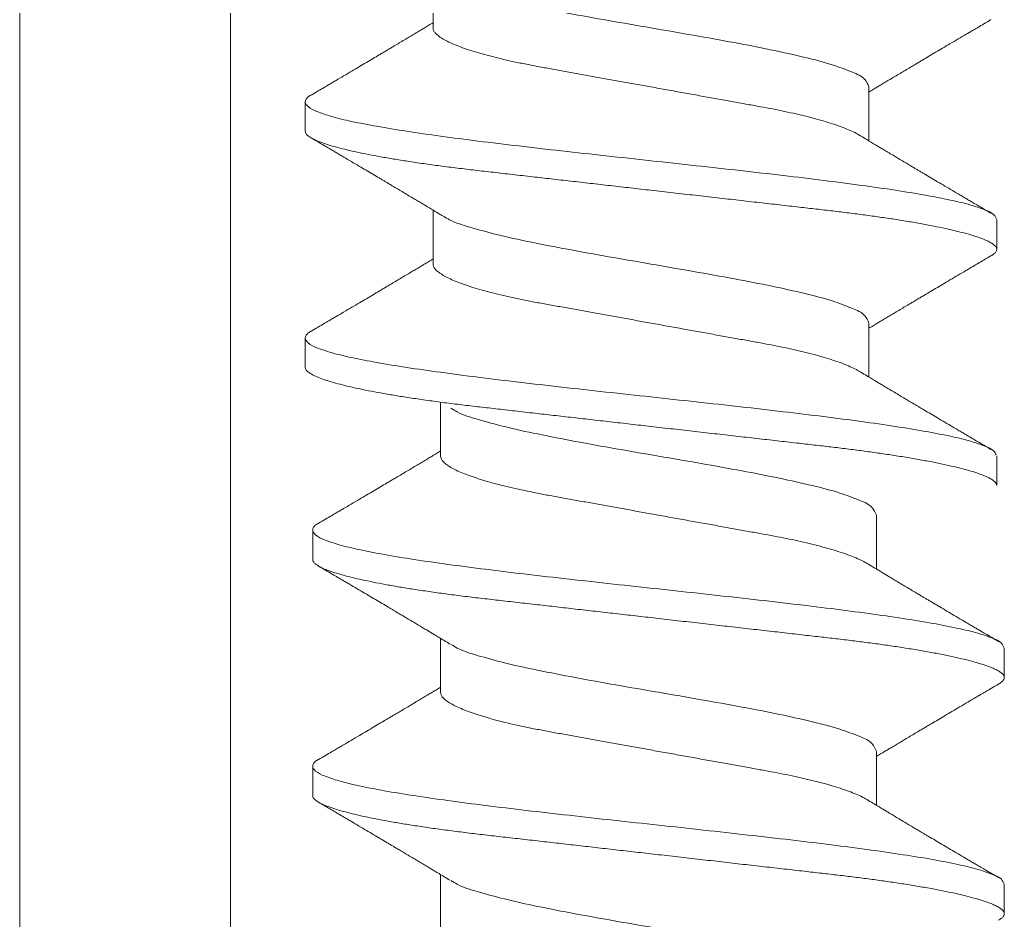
# Model space of a CAD drawing. Extents: x -82 to 113, y -82 to 93.
# Drawn here: x 8.4197 to 8.6531, y 86.4166 to 86.6301 of the extents above; entities that cross this region are included whole.
import ezdxf

# ---------------------------------------------------------------- set-up
doc = ezdxf.new("R2010")
doc.units = 0
doc.header["$MEASUREMENT"] = 0
doc.linetypes.add('SLD-Solid', pattern=[0])
doc.layers.get('0').update_dxf_attribs({"linetype": 'CONTINUOUS'})
doc.layers.add('Ballons', color=7, linetype='CONTINUOUS')

# ---------------------------------------------------------------- blocks, each defined once
blk = doc.blocks.new('NO 8 2 IN')
at = {"color": 7, "linetype": 'SLD-Solid', "lineweight": 15}
for p, q in [((1.31378, 0.0823), (1.30678, 0.0823)), ((1.36978, 0.0823), (1.36278, 0.0823)), ((1.41531, 0.08052), (1.40831, 0.08052)), ((1.47131, 0.08052), (1.46431, 0.08052)), ((1.28928, 0.05199), (1.27649, 0.05199)), ((1.34528, 0.05199), (1.33249, 0.05199)), ((1.39081, 0.05021), (1.37802, 0.05021)), ((1.44681, 0.05021), (1.43402, 0.05021)), ((1.50281, 0.05021), (1.49002, 0.05021)), ((1.30328, -0.05139), (1.31607, -0.05139)), ((1.35928, -0.05139), (1.37207, -0.05139)), ((1.40481, -0.05317), (1.41761, -0.05317)), ((1.46081, -0.05317), (1.47361, -0.05317)), ((1.33478, -0.0817), (1.34178, -0.0817)), ((1.39078, -0.0817), (1.39778, -0.0817)), ((1.43631, -0.08348), (1.44331, -0.08348)), ((1.49231, -0.08348), (1.49931, -0.08348))]:
    blk.add_line(p, q, dxfattribs=at)
for points, knots in [([(1.30514, 0.08075), (1.30527, 0.08104), (1.30559, 0.08174), (1.3068, 0.08263), (1.30835, 0.08137), (1.30929, 0.07915), (1.31046, 0.07567), (1.31156, 0.07094), (1.31271, 0.065), (1.31385, 0.05796), (1.315, 0.04994), (1.31616, 0.04107), (1.31731, 0.0315), (1.31847, 0.0214), (1.31962, 0.01094), (1.32078, 0.0003), (1.32194, -0.01034), (1.32309, -0.0208), (1.32425, -0.0309), (1.3254, -0.04047), (1.32656, -0.04934), (1.32771, -0.05736), (1.32885, -0.06441), (1.33, -0.07032), (1.33109, -0.07511), (1.33227, -0.07847), (1.3332, -0.08093), (1.33436, -0.0815), (1.33478, -0.0817)], [0, 0, 0, 0, 0.005731, 0.013729, 0.021728, 0.035806, 0.057192, 0.085897, 0.121575, 0.16369, 0.211566, 0.264413, 0.32135, 0.381419, 0.443609, 0.506868, 0.570127, 0.632316, 0.692385, 0.749321, 0.802168, 0.850043, 0.892158, 0.927835, 0.956539, 0.977925, 0.992002, 1, 1, 1, 1]), ([(1.31378, 0.0823), (1.31395, 0.08226), (1.31435, 0.08218), (1.31487, 0.08164), (1.31541, 0.08085), (1.31595, 0.07973), (1.31652, 0.0783), (1.3171, 0.07654), (1.31767, 0.07454), (1.31822, 0.07231), (1.31877, 0.06989), (1.31932, 0.06722), (1.31986, 0.06434), (1.32039, 0.06124), (1.32093, 0.05786), (1.32148, 0.05419), (1.32202, 0.05025), (1.32254, 0.04617), (1.32304, 0.04197), (1.32353, 0.03761), (1.32405, 0.03308), (1.32457, 0.02851), (1.32509, 0.02392), (1.32561, 0.01934), (1.32614, 0.01466), (1.32668, 0.00992), (1.32723, 0.00512), (1.3278, 0.00015), (1.32838, -0.00496), (1.32897, -0.01018), (1.32956, -0.01534), (1.33014, -0.02041), (1.3307, -0.02535), (1.33124, -0.03015), (1.33176, -0.03465), (1.33224, -0.03885), (1.33268, -0.04279), (1.33315, -0.04661), (1.33363, -0.05033), (1.33413, -0.05392), (1.33466, -0.05746), (1.33521, -0.06092), (1.3358, -0.06426), (1.33639, -0.06736), (1.33698, -0.07018), (1.33758, -0.07271), (1.33817, -0.07494), (1.33874, -0.07682), (1.33929, -0.07835), (1.3398, -0.07955), (1.3403, -0.08049), (1.34078, -0.08115), (1.34126, -0.0816), (1.34162, -0.08167), (1.34178, -0.0817)], [0, 0, 0, 0, 0.003092, 0.007218, 0.012848, 0.020196, 0.029358, 0.040369, 0.053221, 0.066587, 0.081415, 0.097635, 0.11516, 0.13389, 0.153715, 0.176448, 0.200175, 0.224724, 0.249925, 0.275906, 0.303091, 0.331379, 0.358168, 0.385658, 0.413725, 0.442232, 0.471038, 0.499995, 0.531578, 0.562967, 0.593969, 0.624401, 0.654092, 0.682884, 0.710637, 0.735058, 0.758527, 0.78147, 0.803831, 0.825476, 0.846274, 0.867849, 0.888108, 0.906911, 0.924131, 0.939662, 0.953423, 0.965357, 0.974673, 0.982441, 0.988705, 0.993557, 0.99719, 1, 1, 1, 1]), ([(1.36114, 0.08075), (1.36127, 0.08104), (1.36159, 0.08174), (1.3628, 0.08263), (1.36435, 0.08137), (1.36529, 0.07915), (1.36646, 0.07567), (1.36756, 0.07094), (1.36871, 0.065), (1.36985, 0.05796), (1.371, 0.04994), (1.37216, 0.04107), (1.37331, 0.0315), (1.37447, 0.0214), (1.37562, 0.01094), (1.37678, 0.0003), (1.37794, -0.01034), (1.37909, -0.0208), (1.38025, -0.0309), (1.3814, -0.04047), (1.38256, -0.04934), (1.38371, -0.05736), (1.38485, -0.06441), (1.386, -0.07032), (1.38709, -0.07511), (1.38828, -0.07845), (1.38915, -0.08085), (1.3902, -0.08138), (1.39052, -0.08155)], [0, 0, 0, 0, 0.005741, 0.013754, 0.021767, 0.035869, 0.057293, 0.086049, 0.12179, 0.163979, 0.21194, 0.26488, 0.321917, 0.382093, 0.444392, 0.507763, 0.571133, 0.633432, 0.693607, 0.750644, 0.803584, 0.851544, 0.893732, 0.929473, 0.958227, 0.979651, 0.993752, 1, 1, 1, 1]), ([(1.36978, 0.0823), (1.36995, 0.08226), (1.37035, 0.08218), (1.37087, 0.08164), (1.37141, 0.08085), (1.37195, 0.07973), (1.37252, 0.0783), (1.3731, 0.07654), (1.37367, 0.07454), (1.37422, 0.07231), (1.37477, 0.06989), (1.37532, 0.06722), (1.37586, 0.06434), (1.37639, 0.06124), (1.37693, 0.05786), (1.37748, 0.05419), (1.37802, 0.05025), (1.37854, 0.04617), (1.37904, 0.04197), (1.37953, 0.03761), (1.38005, 0.03308), (1.38057, 0.02851), (1.38109, 0.02392), (1.38161, 0.01934), (1.38214, 0.01466), (1.38268, 0.00992), (1.38323, 0.00512), (1.3838, 0.00015), (1.38438, -0.00496), (1.38497, -0.01018), (1.38556, -0.01534), (1.38614, -0.02041), (1.3867, -0.02535), (1.38724, -0.03015), (1.38776, -0.03465), (1.38824, -0.03885), (1.38868, -0.04279), (1.38915, -0.04661), (1.38963, -0.05033), (1.39013, -0.05392), (1.39066, -0.05746), (1.39121, -0.06092), (1.3918, -0.06426), (1.39239, -0.06736), (1.39298, -0.07018), (1.39358, -0.07271), (1.39417, -0.07494), (1.39474, -0.07682), (1.39529, -0.07835), (1.3958, -0.07955), (1.3963, -0.08049), (1.39678, -0.08115), (1.39726, -0.0816), (1.39762, -0.08167), (1.39778, -0.0817)], [0, 0, 0, 0, 0.003092, 0.007218, 0.012848, 0.020196, 0.029358, 0.040369, 0.053221, 0.066587, 0.081415, 0.097635, 0.11516, 0.13389, 0.153715, 0.176448, 0.200175, 0.224724, 0.249925, 0.275906, 0.303091, 0.331379, 0.358168, 0.385658, 0.413725, 0.442232, 0.471038, 0.499995, 0.531578, 0.562967, 0.593969, 0.624401, 0.654092, 0.682884, 0.710637, 0.735058, 0.758527, 0.78147, 0.803831, 0.825476, 0.846274, 0.867849, 0.888108, 0.906911, 0.924131, 0.939662, 0.953423, 0.965357, 0.974673, 0.982441, 0.988705, 0.993557, 0.99719, 1, 1, 1, 1]), ([(1.30522, 0.08092), (1.30489, 0.08036), (1.30429, 0.07933), (1.30346, 0.07792), (1.30279, 0.07678), (1.30223, 0.07583), (1.30154, 0.07466), (1.30063, 0.07312), (1.29955, 0.07128), (1.29849, 0.06948), (1.2975, 0.06782), (1.29658, 0.06626), (1.29581, 0.06495), (1.29519, 0.06391), (1.29467, 0.06303), (1.29407, 0.06203), (1.2934, 0.0609), (1.29266, 0.05966), (1.29194, 0.05846), (1.29126, 0.0573), (1.29061, 0.05622), (1.29002, 0.05523), (1.28947, 0.05431), (1.28892, 0.05341), (1.28846, 0.05264), (1.28817, 0.05214), (1.28807, 0.05199)], [0, 0, 0, 0, 0.057982, 0.10656, 0.145743, 0.175978, 0.205039, 0.267031, 0.335195, 0.395552, 0.453065, 0.507733, 0.557279, 0.588303, 0.615909, 0.648764, 0.691919, 0.733036, 0.777294, 0.8174, 0.853077, 0.889787, 0.920247, 0.948394, 0.983846, 1, 1, 1, 1]), ([(1.33384, 0.04975), (1.33356, 0.05021), (1.33303, 0.05108), (1.33231, 0.05228), (1.33171, 0.05328), (1.33119, 0.05415), (1.33067, 0.05501), (1.3301, 0.05598), (1.32942, 0.05711), (1.32867, 0.05835), (1.32792, 0.05963), (1.32721, 0.06081), (1.3266, 0.06183), (1.3261, 0.06267), (1.32568, 0.06339), (1.32527, 0.06407), (1.32471, 0.06502), (1.32396, 0.06629), (1.32302, 0.06788), (1.32201, 0.06958), (1.32097, 0.07134), (1.32009, 0.07285), (1.31937, 0.07406), (1.31885, 0.07495), (1.31833, 0.07582), (1.31777, 0.07677), (1.3171, 0.07792), (1.31627, 0.07933), (1.31566, 0.08036), (1.31533, 0.08092)], [0, 0, 0, 0, 0.045199, 0.083899, 0.116073, 0.141732, 0.167575, 0.1987, 0.235116, 0.276837, 0.318633, 0.357685, 0.39061, 0.417395, 0.438437, 0.45965, 0.482988, 0.529851, 0.581566, 0.636015, 0.6932, 0.75069, 0.780866, 0.809473, 0.836508, 0.864578, 0.900962, 0.946099, 1, 1, 1, 1]), ([(1.36122, 0.08092), (1.36089, 0.08036), (1.36029, 0.07933), (1.35946, 0.07792), (1.35879, 0.07678), (1.35823, 0.07583), (1.35754, 0.07466), (1.35663, 0.07312), (1.35555, 0.07128), (1.35449, 0.06948), (1.3535, 0.06782), (1.35258, 0.06626), (1.35181, 0.06495), (1.35119, 0.06391), (1.35067, 0.06303), (1.35007, 0.06203), (1.3494, 0.0609), (1.34866, 0.05966), (1.34794, 0.05846), (1.34725, 0.0573), (1.34661, 0.05622), (1.34602, 0.05523), (1.34547, 0.05431), (1.34492, 0.05341), (1.34446, 0.05264), (1.34417, 0.05214), (1.34407, 0.05199)], [0, 0, 0, 0, 0.057982, 0.10656, 0.145743, 0.175979, 0.205039, 0.267031, 0.335196, 0.395553, 0.453065, 0.507733, 0.55728, 0.588303, 0.615909, 0.648764, 0.691919, 0.733036, 0.777295, 0.817401, 0.853077, 0.889788, 0.920247, 0.948394, 0.983846, 1, 1, 1, 1]), ([(1.40667, 0.07896), (1.4068, 0.07926), (1.40712, 0.07995), (1.40833, 0.08085), (1.40988, 0.07959), (1.41082, 0.07737), (1.412, 0.07389), (1.41309, 0.06915), (1.41424, 0.06322), (1.41539, 0.05618), (1.41654, 0.04816), (1.41769, 0.03929), (1.41884, 0.02972), (1.42, 0.01962), (1.42116, 0.00916), (1.42231, -0.00148), (1.42347, -0.01213), (1.42463, -0.02259), (1.42578, -0.03269), (1.42694, -0.04225), (1.42809, -0.05113), (1.42924, -0.05915), (1.43038, -0.06619), (1.43153, -0.07211), (1.43263, -0.07689), (1.4338, -0.08025), (1.43474, -0.08272), (1.43589, -0.08328), (1.43631, -0.08348)], [0, 0, 0, 0, 0.005731, 0.013729, 0.021728, 0.035806, 0.057192, 0.085897, 0.121575, 0.16369, 0.211566, 0.264413, 0.32135, 0.381419, 0.443609, 0.506868, 0.570127, 0.632316, 0.692385, 0.749322, 0.802168, 0.850043, 0.892158, 0.927835, 0.956539, 0.977925, 0.992002, 1, 1, 1, 1]), ([(1.41531, 0.08052), (1.41549, 0.08048), (1.41589, 0.0804), (1.41641, 0.07985), (1.41694, 0.07907), (1.41749, 0.07795), (1.41805, 0.07652), (1.41863, 0.07476), (1.4192, 0.07275), (1.41976, 0.07053), (1.4203, 0.0681), (1.42085, 0.06544), (1.42139, 0.06255), (1.42193, 0.05946), (1.42247, 0.05607), (1.42301, 0.05241), (1.42355, 0.04847), (1.42407, 0.04439), (1.42457, 0.04018), (1.42507, 0.03583), (1.42558, 0.0313), (1.4261, 0.02672), (1.42662, 0.02213), (1.42715, 0.01756), (1.42768, 0.01288), (1.42822, 0.00813), (1.42876, 0.00334), (1.42933, -0.00163), (1.42991, -0.00674), (1.43051, -0.01196), (1.43109, -0.01713), (1.43167, -0.02219), (1.43223, -0.02713), (1.43278, -0.03193), (1.43329, -0.03643), (1.43377, -0.04064), (1.43422, -0.04457), (1.43468, -0.04839), (1.43516, -0.05211), (1.43566, -0.0557), (1.43619, -0.05924), (1.43674, -0.0627), (1.43733, -0.06605), (1.43792, -0.06914), (1.43852, -0.07196), (1.43911, -0.0745), (1.4397, -0.07673), (1.44027, -0.0786), (1.44082, -0.08013), (1.44133, -0.08133), (1.44183, -0.08227), (1.44232, -0.08293), (1.4428, -0.08338), (1.44316, -0.08345), (1.44331, -0.08348)], [0, 0, 0, 0, 0.003092, 0.007218, 0.012848, 0.020196, 0.029358, 0.040369, 0.053221, 0.066587, 0.081415, 0.097635, 0.11516, 0.13389, 0.153715, 0.176448, 0.200174, 0.224724, 0.249924, 0.275905, 0.303091, 0.331379, 0.358167, 0.385658, 0.413725, 0.442232, 0.471038, 0.499994, 0.531578, 0.562966, 0.593969, 0.624401, 0.654092, 0.682884, 0.710636, 0.735058, 0.758526, 0.78147, 0.803831, 0.825476, 0.846274, 0.867849, 0.888108, 0.906911, 0.924131, 0.939662, 0.953422, 0.965357, 0.974672, 0.982441, 0.988705, 0.993557, 0.99719, 1, 1, 1, 1]), ([(1.46267, 0.07896), (1.4628, 0.07926), (1.46312, 0.07995), (1.46433, 0.08085), (1.46588, 0.07959), (1.46682, 0.07737), (1.468, 0.07389), (1.46909, 0.06915), (1.47024, 0.06322), (1.47139, 0.05618), (1.47254, 0.04816), (1.47369, 0.03929), (1.47484, 0.02972), (1.476, 0.01962), (1.47716, 0.00916), (1.47831, -0.00148), (1.47947, -0.01213), (1.48063, -0.02259), (1.48178, -0.03269), (1.48294, -0.04225), (1.48409, -0.05113), (1.48524, -0.05915), (1.48638, -0.06619), (1.48753, -0.07211), (1.48863, -0.07689), (1.4898, -0.08025), (1.49074, -0.08272), (1.49189, -0.08328), (1.49231, -0.08348)], [0, 0, 0, 0, 0.0057312, 0.0137294, 0.0217283, 0.0358057, 0.0571924, 0.0858972, 0.1215754, 0.1636904, 0.2115661, 0.2644133, 0.3213499, 0.3814193, 0.4436088, 0.5068678, 0.5701267, 0.6323161, 0.6923852, 0.7493214, 0.8021681, 0.8500432, 0.8921576, 0.9278349, 0.956539, 0.9779248, 0.9920013, 1, 1, 1, 1]), ([(1.47131, 0.08052), (1.47149, 0.08048), (1.47189, 0.0804), (1.47241, 0.07985), (1.47294, 0.07907), (1.47349, 0.07795), (1.47405, 0.07652), (1.47463, 0.07476), (1.4752, 0.07275), (1.47576, 0.07053), (1.4763, 0.0681), (1.47685, 0.06544), (1.47739, 0.06255), (1.47793, 0.05946), (1.47847, 0.05607), (1.47901, 0.05241), (1.47955, 0.04847), (1.48007, 0.04439), (1.48057, 0.04018), (1.48107, 0.03583), (1.48158, 0.0313), (1.4821, 0.02672), (1.48262, 0.02213), (1.48315, 0.01756), (1.48368, 0.01288), (1.48422, 0.00813), (1.48476, 0.00334), (1.48533, -0.00163), (1.48591, -0.00674), (1.48651, -0.01196), (1.48709, -0.01713), (1.48767, -0.02219), (1.48823, -0.02713), (1.48878, -0.03193), (1.48929, -0.03643), (1.48977, -0.04064), (1.49022, -0.04457), (1.49068, -0.04839), (1.49116, -0.05211), (1.49166, -0.0557), (1.49219, -0.05924), (1.49274, -0.0627), (1.49333, -0.06605), (1.49392, -0.06914), (1.49452, -0.07196), (1.49511, -0.0745), (1.4957, -0.07673), (1.49627, -0.0786), (1.49682, -0.08013), (1.49733, -0.08133), (1.49783, -0.08227), (1.49832, -0.08293), (1.4988, -0.08338), (1.49916, -0.08345), (1.49931, -0.08348)], [0, 0, 0, 0, 0.003092, 0.007218, 0.012848, 0.020196, 0.029358, 0.040369, 0.053221, 0.066587, 0.081415, 0.097635, 0.11516, 0.13389, 0.153715, 0.176448, 0.200174, 0.224724, 0.249924, 0.275906, 0.303091, 0.331379, 0.358168, 0.385658, 0.413725, 0.442232, 0.471038, 0.499995, 0.531578, 0.562966, 0.593969, 0.624401, 0.654092, 0.682884, 0.710636, 0.735058, 0.758527, 0.78147, 0.803831, 0.825476, 0.846274, 0.867849, 0.888108, 0.906911, 0.924131, 0.939662, 0.953422, 0.965357, 0.974673, 0.982441, 0.988705, 0.993557, 0.99719, 1, 1, 1, 1]), ([(1.40676, 0.07914), (1.40643, 0.07858), (1.40582, 0.07755), (1.40499, 0.07614), (1.40432, 0.075), (1.40376, 0.07405), (1.40307, 0.07287), (1.40217, 0.07134), (1.40108, 0.0695), (1.40002, 0.0677), (1.39904, 0.06604), (1.39811, 0.06448), (1.39734, 0.06317), (1.39672, 0.06213), (1.3962, 0.06125), (1.39561, 0.06025), (1.39494, 0.05912), (1.3942, 0.05788), (1.39348, 0.05667), (1.39279, 0.05552), (1.39214, 0.05443), (1.39155, 0.05344), (1.391, 0.05253), (1.39046, 0.05162), (1.39, 0.05086), (1.3897, 0.05036), (1.38961, 0.05021)], [0, 0, 0, 0, 0.057982, 0.10656, 0.145743, 0.175979, 0.205039, 0.267031, 0.335196, 0.395553, 0.453065, 0.507733, 0.557279, 0.588303, 0.615908, 0.648764, 0.691919, 0.733036, 0.777294, 0.8174, 0.853077, 0.889787, 0.920247, 0.948394, 0.983845, 1, 1, 1, 1]), ([(1.43537, 0.04796), (1.43509, 0.04843), (1.43457, 0.0493), (1.43384, 0.0505), (1.43324, 0.0515), (1.43272, 0.05237), (1.43221, 0.05322), (1.43163, 0.05419), (1.43095, 0.05533), (1.43021, 0.05657), (1.42945, 0.05784), (1.42875, 0.05902), (1.42814, 0.06005), (1.42764, 0.06089), (1.42721, 0.06161), (1.42681, 0.06229), (1.42624, 0.06324), (1.42549, 0.0645), (1.42455, 0.0661), (1.42355, 0.06779), (1.42251, 0.06955), (1.42162, 0.07106), (1.42091, 0.07227), (1.42038, 0.07317), (1.41987, 0.07404), (1.41931, 0.07499), (1.41863, 0.07613), (1.4178, 0.07754), (1.4172, 0.07857), (1.41687, 0.07914)], [0, 0, 0, 0, 0.0452, 0.0839, 0.116073, 0.141732, 0.167575, 0.1987, 0.235116, 0.276837, 0.318633, 0.357685, 0.390611, 0.417396, 0.438437, 0.459649, 0.482988, 0.529851, 0.581567, 0.636015, 0.6932, 0.75069, 0.780867, 0.809473, 0.836509, 0.864578, 0.900962, 0.946099, 1, 1, 1, 1]), ([(1.46276, 0.07914), (1.46243, 0.07858), (1.46182, 0.07755), (1.461, 0.07614), (1.46032, 0.075), (1.45976, 0.07405), (1.45907, 0.07287), (1.45817, 0.07134), (1.45708, 0.0695), (1.45602, 0.0677), (1.45504, 0.06604), (1.45412, 0.06448), (1.45334, 0.06317), (1.45272, 0.06213), (1.4522, 0.06125), (1.45161, 0.06025), (1.45094, 0.05912), (1.4502, 0.05788), (1.44948, 0.05667), (1.44879, 0.05552), (1.44814, 0.05443), (1.44755, 0.05344), (1.447, 0.05253), (1.44646, 0.05162), (1.446, 0.05086), (1.4457, 0.05036), (1.44561, 0.05021)], [0, 0, 0, 0, 0.057982, 0.10656, 0.145743, 0.175978, 0.205039, 0.267031, 0.335196, 0.395553, 0.453065, 0.507733, 0.55728, 0.588303, 0.615909, 0.648764, 0.691919, 0.733036, 0.777294, 0.817401, 0.853077, 0.889788, 0.920247, 0.948394, 0.983846, 1, 1, 1, 1]), ([(1.49137, 0.04796), (1.49109, 0.04843), (1.49057, 0.0493), (1.48984, 0.0505), (1.48924, 0.0515), (1.48872, 0.05237), (1.48821, 0.05322), (1.48763, 0.05419), (1.48695, 0.05533), (1.48621, 0.05657), (1.48545, 0.05784), (1.48475, 0.05902), (1.48414, 0.06005), (1.48364, 0.06089), (1.48321, 0.06161), (1.48281, 0.06229), (1.48224, 0.06324), (1.48149, 0.0645), (1.48055, 0.0661), (1.47955, 0.06779), (1.47851, 0.06955), (1.47762, 0.07106), (1.47691, 0.07227), (1.47638, 0.07317), (1.47587, 0.07404), (1.47531, 0.07499), (1.47463, 0.07613), (1.4738, 0.07754), (1.4732, 0.07857), (1.47287, 0.07914)], [0, 0, 0, 0, 0.0452, 0.083899, 0.116073, 0.141732, 0.167575, 0.1987, 0.235116, 0.276837, 0.318633, 0.357686, 0.39061, 0.417396, 0.438437, 0.45965, 0.482988, 0.529851, 0.581566, 0.636016, 0.6932, 0.75069, 0.780866, 0.809474, 0.836508, 0.864578, 0.900962, 0.946099, 1, 1, 1, 1]), ([(1.28928, 0.05199), (1.28948, 0.05196), (1.28992, 0.0519), (1.29054, 0.05144), (1.29118, 0.05075), (1.29184, 0.04979), (1.29251, 0.04855), (1.29318, 0.04708), (1.29384, 0.04539), (1.2945, 0.0435), (1.29515, 0.0414), (1.29579, 0.0391), (1.29644, 0.03658), (1.29707, 0.03385), (1.2977, 0.03093), (1.2983, 0.0279), (1.29887, 0.02473), (1.29946, 0.02143), (1.30007, 0.01805), (1.3007, 0.0146), (1.30133, 0.01112), (1.30197, 0.00756), (1.30262, 0.00394), (1.30329, 0.00023), (1.30398, -0.00356), (1.30467, -0.00739), (1.30535, -0.01116), (1.30601, -0.01483), (1.30665, -0.01838), (1.30726, -0.02173), (1.30782, -0.02487), (1.30836, -0.02783), (1.30893, -0.03068), (1.30952, -0.03342), (1.31015, -0.03609), (1.3108, -0.03864), (1.31148, -0.04105), (1.31218, -0.04325), (1.31287, -0.0452), (1.31357, -0.0469), (1.31416, -0.04819), (1.31458, -0.04888), (1.31472, -0.04913)], [0, 0, 0, 0, 0.0056599, 0.0125775, 0.0213656, 0.0323516, 0.0456897, 0.0614235, 0.0784225, 0.0974411, 0.1183588, 0.1410211, 0.1652461, 0.1924205, 0.2208649, 0.2503105, 0.2805998, 0.3124188, 0.3457879, 0.3784824, 0.4121662, 0.4466137, 0.4815809, 0.5168112, 0.5541709, 0.5912169, 0.6276443, 0.663165, 0.6975153, 0.7304612, 0.760059, 0.7884191, 0.8160641, 0.8427916, 0.8683764, 0.8940213, 0.9178954, 0.9397845, 0.9595098, 0.9769376, 0.9919873, 1, 1, 1, 1]), ([(1.34528, 0.05199), (1.34548, 0.05196), (1.34592, 0.0519), (1.34654, 0.05144), (1.34718, 0.05075), (1.34784, 0.04979), (1.34851, 0.04855), (1.34918, 0.04708), (1.34984, 0.04539), (1.3505, 0.0435), (1.35115, 0.0414), (1.35179, 0.0391), (1.35244, 0.03658), (1.35307, 0.03385), (1.3537, 0.03093), (1.3543, 0.0279), (1.35487, 0.02473), (1.35546, 0.02143), (1.35607, 0.01805), (1.3567, 0.0146), (1.35733, 0.01112), (1.35797, 0.00756), (1.35862, 0.00394), (1.35929, 0.00023), (1.35998, -0.00356), (1.36067, -0.00739), (1.36135, -0.01116), (1.36201, -0.01483), (1.36265, -0.01838), (1.36326, -0.02173), (1.36382, -0.02487), (1.36436, -0.02783), (1.36493, -0.03068), (1.36552, -0.03342), (1.36615, -0.03609), (1.3668, -0.03864), (1.36748, -0.04105), (1.36818, -0.04325), (1.36887, -0.0452), (1.36957, -0.0469), (1.37016, -0.04819), (1.37058, -0.04888), (1.37072, -0.04913)], [0, 0, 0, 0, 0.00566, 0.012578, 0.021366, 0.032352, 0.04569, 0.061424, 0.078423, 0.097441, 0.118359, 0.141021, 0.165246, 0.192421, 0.220865, 0.250311, 0.2806, 0.312419, 0.345788, 0.378482, 0.412166, 0.446614, 0.481581, 0.516811, 0.554171, 0.591217, 0.627644, 0.663165, 0.697515, 0.730461, 0.760059, 0.788419, 0.816064, 0.842792, 0.868377, 0.894021, 0.917895, 0.939784, 0.95951, 0.976938, 0.991987, 1, 1, 1, 1]), ([(1.27791, 0.04952), (1.27821, 0.04904), (1.27941, 0.04711), (1.28069, 0.04276), (1.28246, 0.03643), (1.28413, 0.02867), (1.28585, 0.01984), (1.28756, 0.01026), (1.28928, 0.0003), (1.291, -0.00966), (1.29271, -0.01924), (1.29442, -0.02808), (1.29613, -0.0358), (1.29778, -0.04224), (1.29952, -0.04687), (1.30096, -0.05034), (1.30265, -0.0511), (1.30328, -0.05139)], [0, 0, 0, 0, 0.016211, 0.064626, 0.128031, 0.204413, 0.291076, 0.384847, 0.48225, 0.579652, 0.673423, 0.760083, 0.836464, 0.899866, 0.948278, 0.98085, 1, 1, 1, 1]), ([(1.33391, 0.04952), (1.33421, 0.04904), (1.33541, 0.04711), (1.33669, 0.04276), (1.33846, 0.03643), (1.34013, 0.02867), (1.34185, 0.01984), (1.34356, 0.01026), (1.34528, 0.0003), (1.347, -0.00966), (1.34871, -0.01924), (1.35042, -0.02808), (1.35213, -0.0358), (1.35378, -0.04224), (1.35552, -0.04687), (1.35696, -0.05034), (1.35865, -0.0511), (1.35928, -0.05139)], [0, 0, 0, 0, 0.016211, 0.064626, 0.128031, 0.204413, 0.291075, 0.384847, 0.48225, 0.579652, 0.673423, 0.760083, 0.836464, 0.899866, 0.948278, 0.98085, 1, 1, 1, 1]), ([(1.39081, 0.05021), (1.39101, 0.05018), (1.39145, 0.05011), (1.39208, 0.04966), (1.39272, 0.04897), (1.39337, 0.048), (1.39404, 0.04677), (1.39471, 0.04529), (1.39538, 0.0436), (1.39603, 0.04171), (1.39668, 0.03961), (1.39733, 0.03732), (1.39797, 0.0348), (1.39861, 0.03207), (1.39923, 0.02915), (1.39983, 0.02611), (1.4004, 0.02295), (1.401, 0.01965), (1.40161, 0.01627), (1.40223, 0.01282), (1.40286, 0.00934), (1.4035, 0.00578), (1.40416, 0.00216), (1.40483, -0.00156), (1.40551, -0.00534), (1.4062, -0.00917), (1.40688, -0.01294), (1.40754, -0.01661), (1.40819, -0.02017), (1.40879, -0.02351), (1.40936, -0.02665), (1.4099, -0.02961), (1.41046, -0.03246), (1.41106, -0.0352), (1.41168, -0.03787), (1.41234, -0.04042), (1.41302, -0.04284), (1.41371, -0.04503), (1.4144, -0.04699), (1.4151, -0.04868), (1.4157, -0.04997), (1.41611, -0.05067), (1.41626, -0.05091)], [0, 0, 0, 0, 0.0056599, 0.0125775, 0.0213656, 0.0323518, 0.0456897, 0.0614235, 0.0784225, 0.0974411, 0.1183588, 0.1410211, 0.1652462, 0.1924205, 0.2208649, 0.2503106, 0.2805999, 0.3124188, 0.3457879, 0.3784824, 0.4121662, 0.4466137, 0.481581, 0.5168113, 0.5541709, 0.5912169, 0.6276443, 0.663165, 0.6975153, 0.7304613, 0.7600591, 0.7884191, 0.8160642, 0.8427917, 0.8683765, 0.8940213, 0.9178954, 0.9397845, 0.95951, 0.9769376, 0.9919873, 1, 1, 1, 1]), ([(1.39081, 0.05021), (1.39101, 0.05018), (1.39145, 0.05011), (1.39208, 0.04966), (1.39272, 0.04897), (1.39337, 0.048), (1.39404, 0.04677), (1.39471, 0.04529), (1.39538, 0.0436), (1.39603, 0.04171), (1.39668, 0.03961), (1.39733, 0.03732), (1.39797, 0.0348), (1.39861, 0.03207), (1.39923, 0.02915), (1.39983, 0.02611), (1.4004, 0.02295), (1.401, 0.01965), (1.40161, 0.01627), (1.40223, 0.01282), (1.40286, 0.00934), (1.4035, 0.00578), (1.40416, 0.00216), (1.40483, -0.00156), (1.40551, -0.00534), (1.4062, -0.00917), (1.40688, -0.01294), (1.40754, -0.01661), (1.40819, -0.02017), (1.40879, -0.02351), (1.40936, -0.02665), (1.4099, -0.02961), (1.41046, -0.03246), (1.41106, -0.0352), (1.41168, -0.03787), (1.41234, -0.04042), (1.41302, -0.04284), (1.41371, -0.04503), (1.4144, -0.04699), (1.4151, -0.04868), (1.4157, -0.04997), (1.41611, -0.05067), (1.41626, -0.05091)], [0, 0, 0, 0, 0.00566, 0.012578, 0.021366, 0.032352, 0.04569, 0.061424, 0.078423, 0.097441, 0.118359, 0.141021, 0.165246, 0.192421, 0.220865, 0.250311, 0.2806, 0.312419, 0.345788, 0.378482, 0.412166, 0.446614, 0.481581, 0.516811, 0.554171, 0.591217, 0.627644, 0.663165, 0.697515, 0.730461, 0.760059, 0.788419, 0.816064, 0.842792, 0.868377, 0.894021, 0.917895, 0.939784, 0.95951, 0.976938, 0.991987, 1, 1, 1, 1]), ([(1.44681, 0.05021), (1.44701, 0.05018), (1.44745, 0.05011), (1.44808, 0.04966), (1.44872, 0.04897), (1.44937, 0.048), (1.45004, 0.04677), (1.45071, 0.04529), (1.45138, 0.0436), (1.45203, 0.04171), (1.45268, 0.03961), (1.45333, 0.03732), (1.45397, 0.0348), (1.45461, 0.03207), (1.45523, 0.02915), (1.45583, 0.02611), (1.4564, 0.02295), (1.457, 0.01965), (1.45761, 0.01627), (1.45823, 0.01282), (1.45886, 0.00934), (1.4595, 0.00578), (1.46016, 0.00216), (1.46083, -0.00156), (1.46151, -0.00534), (1.4622, -0.00917), (1.46288, -0.01294), (1.46354, -0.01661), (1.46419, -0.02017), (1.46479, -0.02351), (1.46536, -0.02665), (1.4659, -0.02961), (1.46646, -0.03246), (1.46706, -0.0352), (1.46768, -0.03787), (1.46834, -0.04042), (1.46902, -0.04284), (1.46971, -0.04503), (1.4704, -0.04699), (1.4711, -0.04868), (1.4717, -0.04997), (1.47211, -0.05067), (1.47226, -0.05091)], [0, 0, 0, 0, 0.00566, 0.012578, 0.021366, 0.032352, 0.04569, 0.061424, 0.078423, 0.097441, 0.118359, 0.141021, 0.165246, 0.192421, 0.220865, 0.250311, 0.2806, 0.312419, 0.345788, 0.378482, 0.412166, 0.446614, 0.481581, 0.516811, 0.554171, 0.591217, 0.627644, 0.663165, 0.697515, 0.730461, 0.760059, 0.788419, 0.816064, 0.842792, 0.868376, 0.894021, 0.917895, 0.939784, 0.95951, 0.976938, 0.991987, 1, 1, 1, 1]), ([(1.37944, 0.04773), (1.37974, 0.04725), (1.38095, 0.04533), (1.38222, 0.04098), (1.38399, 0.03465), (1.38566, 0.02688), (1.38738, 0.01806), (1.38909, 0.00848), (1.39081, -0.00148), (1.39253, -0.01144), (1.39425, -0.02102), (1.39595, -0.02986), (1.39767, -0.03759), (1.39931, -0.04402), (1.40106, -0.04866), (1.40249, -0.05212), (1.40419, -0.05289), (1.40481, -0.05317)], [0, 0, 0, 0, 0.016211, 0.064626, 0.128031, 0.204413, 0.291075, 0.384847, 0.48225, 0.579652, 0.673423, 0.760083, 0.836464, 0.899866, 0.948278, 0.98085, 1, 1, 1, 1]), ([(1.43544, 0.04773), (1.43574, 0.04725), (1.43695, 0.04533), (1.43822, 0.04098), (1.43999, 0.03465), (1.44166, 0.02688), (1.44338, 0.01806), (1.44509, 0.00848), (1.44681, -0.00148), (1.44853, -0.01144), (1.45025, -0.02102), (1.45195, -0.02986), (1.45367, -0.03759), (1.45531, -0.04402), (1.45706, -0.04866), (1.45849, -0.05212), (1.46019, -0.05289), (1.46081, -0.05317)], [0, 0, 0, 0, 0.016211, 0.064626, 0.128031, 0.204413, 0.291076, 0.384847, 0.48225, 0.579652, 0.673423, 0.760083, 0.836464, 0.899866, 0.948278, 0.98085, 1, 1, 1, 1]), ([(1.49144, 0.04773), (1.49174, 0.04725), (1.49295, 0.04533), (1.49422, 0.04098), (1.49599, 0.03465), (1.49766, 0.02688), (1.49938, 0.01806), (1.50109, 0.00848), (1.50281, -0.00148), (1.50453, -0.01144), (1.50625, -0.02102), (1.50795, -0.02986), (1.50967, -0.03759), (1.51131, -0.04402), (1.51306, -0.04866), (1.51449, -0.05212), (1.51619, -0.05289), (1.51681, -0.05317)], [0, 0, 0, 0, 0.016211, 0.064626, 0.128031, 0.204413, 0.291076, 0.384847, 0.48225, 0.579652, 0.673423, 0.760083, 0.836464, 0.899866, 0.948278, 0.98085, 1, 1, 1, 1]), ([(1.31472, -0.04914), (1.315, -0.04961), (1.31553, -0.05048), (1.31625, -0.05168), (1.31685, -0.05268), (1.31737, -0.05355), (1.31788, -0.05441), (1.31846, -0.05537), (1.31914, -0.05651), (1.31988, -0.05775), (1.32064, -0.05902), (1.32135, -0.06021), (1.32196, -0.06123), (1.32245, -0.06207), (1.32288, -0.06279), (1.32328, -0.06347), (1.32385, -0.06442), (1.3246, -0.06569), (1.32554, -0.06728), (1.32654, -0.06898), (1.32758, -0.07074), (1.32847, -0.07224), (1.32919, -0.07346), (1.32971, -0.07435), (1.33023, -0.07522), (1.33079, -0.07617), (1.33146, -0.07731), (1.33229, -0.07873), (1.33289, -0.07976), (1.33322, -0.08032)], [0, 0, 0, 0, 0.0452, 0.083899, 0.116073, 0.141732, 0.167575, 0.1987, 0.235116, 0.276837, 0.318633, 0.357686, 0.39061, 0.417396, 0.438437, 0.45965, 0.482988, 0.529851, 0.581566, 0.636016, 0.6932, 0.75069, 0.780867, 0.809474, 0.836508, 0.864578, 0.900962, 0.946099, 1, 1, 1, 1]), ([(1.37072, -0.04914), (1.371, -0.04961), (1.37153, -0.05048), (1.37225, -0.05168), (1.37285, -0.05268), (1.37337, -0.05355), (1.37388, -0.05441), (1.37446, -0.05537), (1.37514, -0.05651), (1.37588, -0.05775), (1.37664, -0.05902), (1.37735, -0.06021), (1.37796, -0.06123), (1.37845, -0.06207), (1.37888, -0.06279), (1.37928, -0.06347), (1.37985, -0.06442), (1.3806, -0.06569), (1.38154, -0.06728), (1.38254, -0.06898), (1.38358, -0.07074), (1.38447, -0.07224), (1.38519, -0.07346), (1.38571, -0.07435), (1.38623, -0.07522), (1.38679, -0.07617), (1.38746, -0.07731), (1.38829, -0.07873), (1.38889, -0.07976), (1.38922, -0.08032)], [0, 0, 0, 0, 0.045199, 0.083899, 0.116073, 0.141731, 0.167575, 0.1987, 0.235116, 0.276837, 0.318633, 0.357685, 0.39061, 0.417395, 0.438437, 0.459649, 0.482988, 0.529851, 0.581566, 0.636015, 0.6932, 0.75069, 0.780866, 0.809473, 0.836508, 0.864578, 0.900962, 0.946099, 1, 1, 1, 1]), ([(1.41625, -0.05093), (1.41654, -0.0514), (1.41706, -0.05226), (1.41778, -0.05347), (1.41838, -0.05447), (1.4189, -0.05533), (1.41942, -0.05619), (1.42, -0.05716), (1.42067, -0.05829), (1.42142, -0.05954), (1.42218, -0.06081), (1.42288, -0.06199), (1.42349, -0.06301), (1.42399, -0.06385), (1.42441, -0.06457), (1.42482, -0.06525), (1.42538, -0.0662), (1.42613, -0.06747), (1.42707, -0.06906), (1.42808, -0.07076), (1.42912, -0.07252), (1.43001, -0.07403), (1.43072, -0.07524), (1.43125, -0.07613), (1.43176, -0.077), (1.43232, -0.07796), (1.43299, -0.0791), (1.43382, -0.08051), (1.43443, -0.08154), (1.43476, -0.0821)], [0, 0, 0, 0, 0.0452, 0.0839, 0.116073, 0.141732, 0.167575, 0.1987, 0.235116, 0.276837, 0.318633, 0.357685, 0.390611, 0.417396, 0.438437, 0.459649, 0.482988, 0.529851, 0.581567, 0.636015, 0.6932, 0.75069, 0.780867, 0.809473, 0.836509, 0.864578, 0.900962, 0.946099, 1, 1, 1, 1]), ([(1.47225, -0.05093), (1.47254, -0.0514), (1.47306, -0.05226), (1.47378, -0.05347), (1.47438, -0.05447), (1.4749, -0.05533), (1.47542, -0.05619), (1.476, -0.05716), (1.47667, -0.05829), (1.47742, -0.05954), (1.47818, -0.06081), (1.47888, -0.06199), (1.47949, -0.06301), (1.47999, -0.06385), (1.48041, -0.06457), (1.48082, -0.06525), (1.48138, -0.0662), (1.48213, -0.06747), (1.48307, -0.06906), (1.48408, -0.07076), (1.48512, -0.07252), (1.48601, -0.07403), (1.48672, -0.07524), (1.48725, -0.07613), (1.48776, -0.077), (1.48832, -0.07796), (1.48899, -0.0791), (1.48982, -0.08051), (1.49043, -0.08154), (1.49076, -0.0821)], [0, 0, 0, 0, 0.045199, 0.083899, 0.116073, 0.141732, 0.167575, 0.1987, 0.235116, 0.276837, 0.318633, 0.357685, 0.39061, 0.417395, 0.438437, 0.45965, 0.482988, 0.529851, 0.581566, 0.636015, 0.6932, 0.75069, 0.780866, 0.809473, 0.836508, 0.864578, 0.900962, 0.946099, 1, 1, 1, 1]), ([(1.28733, -0.08032), (1.28766, -0.07976), (1.28827, -0.07873), (1.2891, -0.07732), (1.28977, -0.07618), (1.29033, -0.07523), (1.29102, -0.07406), (1.29192, -0.07252), (1.29301, -0.07068), (1.29407, -0.06888), (1.29505, -0.06722), (1.29598, -0.06566), (1.29675, -0.06435), (1.29737, -0.06331), (1.29789, -0.06243), (1.29849, -0.06143), (1.29916, -0.0603), (1.29989, -0.05906), (1.30061, -0.05785), (1.3013, -0.0567), (1.30195, -0.05562), (1.30254, -0.05463), (1.30309, -0.05371), (1.30363, -0.05281), (1.30409, -0.05204), (1.30439, -0.05154), (1.30449, -0.05139)], [0, 0, 0, 0, 0.057982, 0.10656, 0.145743, 0.175978, 0.205039, 0.267031, 0.335195, 0.395552, 0.453065, 0.507733, 0.557279, 0.588303, 0.615909, 0.648764, 0.691919, 0.733036, 0.777294, 0.8174, 0.853077, 0.889787, 0.920247, 0.948394, 0.983846, 1, 1, 1, 1]), ([(1.34333, -0.08032), (1.34366, -0.07976), (1.34427, -0.07873), (1.3451, -0.07732), (1.34577, -0.07618), (1.34633, -0.07523), (1.34702, -0.07406), (1.34792, -0.07252), (1.34901, -0.07068), (1.35007, -0.06888), (1.35105, -0.06722), (1.35198, -0.06566), (1.35275, -0.06435), (1.35337, -0.06331), (1.35389, -0.06243), (1.35449, -0.06143), (1.35516, -0.0603), (1.35589, -0.05906), (1.35661, -0.05785), (1.3573, -0.0567), (1.35795, -0.05562), (1.35854, -0.05463), (1.35909, -0.05371), (1.35963, -0.05281), (1.36009, -0.05204), (1.36039, -0.05154), (1.36049, -0.05139)], [0, 0, 0, 0, 0.057982, 0.10656, 0.145743, 0.175978, 0.205039, 0.267031, 0.335196, 0.395553, 0.453065, 0.507733, 0.55728, 0.588303, 0.615909, 0.648764, 0.691919, 0.733036, 0.777295, 0.817401, 0.853077, 0.889788, 0.920247, 0.948394, 0.983846, 1, 1, 1, 1]), ([(1.44487, -0.0821), (1.4452, -0.08154), (1.4458, -0.08051), (1.44663, -0.0791), (1.4473, -0.07796), (1.44786, -0.07701), (1.44855, -0.07584), (1.44946, -0.0743), (1.45054, -0.07246), (1.4516, -0.07067), (1.45259, -0.069), (1.45351, -0.06744), (1.45428, -0.06614), (1.4549, -0.06509), (1.45543, -0.06421), (1.45602, -0.06321), (1.45669, -0.06208), (1.45743, -0.06085), (1.45815, -0.05964), (1.45884, -0.05848), (1.45948, -0.0574), (1.46008, -0.05641), (1.46063, -0.05549), (1.46117, -0.05459), (1.46163, -0.05382), (1.46193, -0.05333), (1.46202, -0.05317)], [0, 0, 0, 0, 0.0579822, 0.1065601, 0.1457432, 0.1759786, 0.2050391, 0.2670305, 0.3351957, 0.3955526, 0.453065, 0.5077328, 0.5572794, 0.5883031, 0.6159085, 0.6487638, 0.6919188, 0.7330357, 0.7772942, 0.8174004, 0.853077, 0.8897871, 0.9202468, 0.9483936, 0.983845, 1, 1, 1, 1]), ([(1.34178, -0.0817), (1.34195, -0.08166), (1.34235, -0.08158), (1.34288, -0.08104), (1.34317, -0.08058), (1.34333, -0.08032)], [0, 0, 0, 0, 0.240971, 0.562459, 1, 1, 1, 1]), ([(1.44331, -0.08348), (1.44349, -0.08345), (1.44389, -0.08336), (1.44441, -0.08282), (1.4447, -0.08236), (1.44487, -0.0821)], [0, 0, 0, 0, 0.240958, 0.562452, 1, 1, 1, 1]), ([(1.49931, -0.08348), (1.49949, -0.08345), (1.49989, -0.08336), (1.50041, -0.08282), (1.5007, -0.08236), (1.50087, -0.0821)], [0, 0, 0, 0, 0.240958, 0.562452, 1, 1, 1, 1])]:
    blk.add_open_spline(points, degree=3, knots=knots, dxfattribs=at)
blk = doc.blocks.new('25201 bom')
at = {"color": 7, "linetype": 'Continuous', "lineweight": 15}
for p, q in [((-0.3995, 0.61), (-0.3995, -0.61)), ((-0.3495, 0.61), (-0.3495, -0.61))]:
    blk.add_line(p, q, dxfattribs=at)

msp = doc.modelspace()

# ---------------------------------------------------------------- block references
at = {"layer": 'Ballons', "xscale": -1, "rotation": 90}
msp.add_blockref('NO 8 2 IN', (8.56965, 87.91747), dxfattribs=at)
at = {"layer": 'Ballons', "xscale": -1}
msp.add_blockref('25201 bom', (8.07015, 86.30846), dxfattribs=at)

doc.saveas('drawing.dxf')
